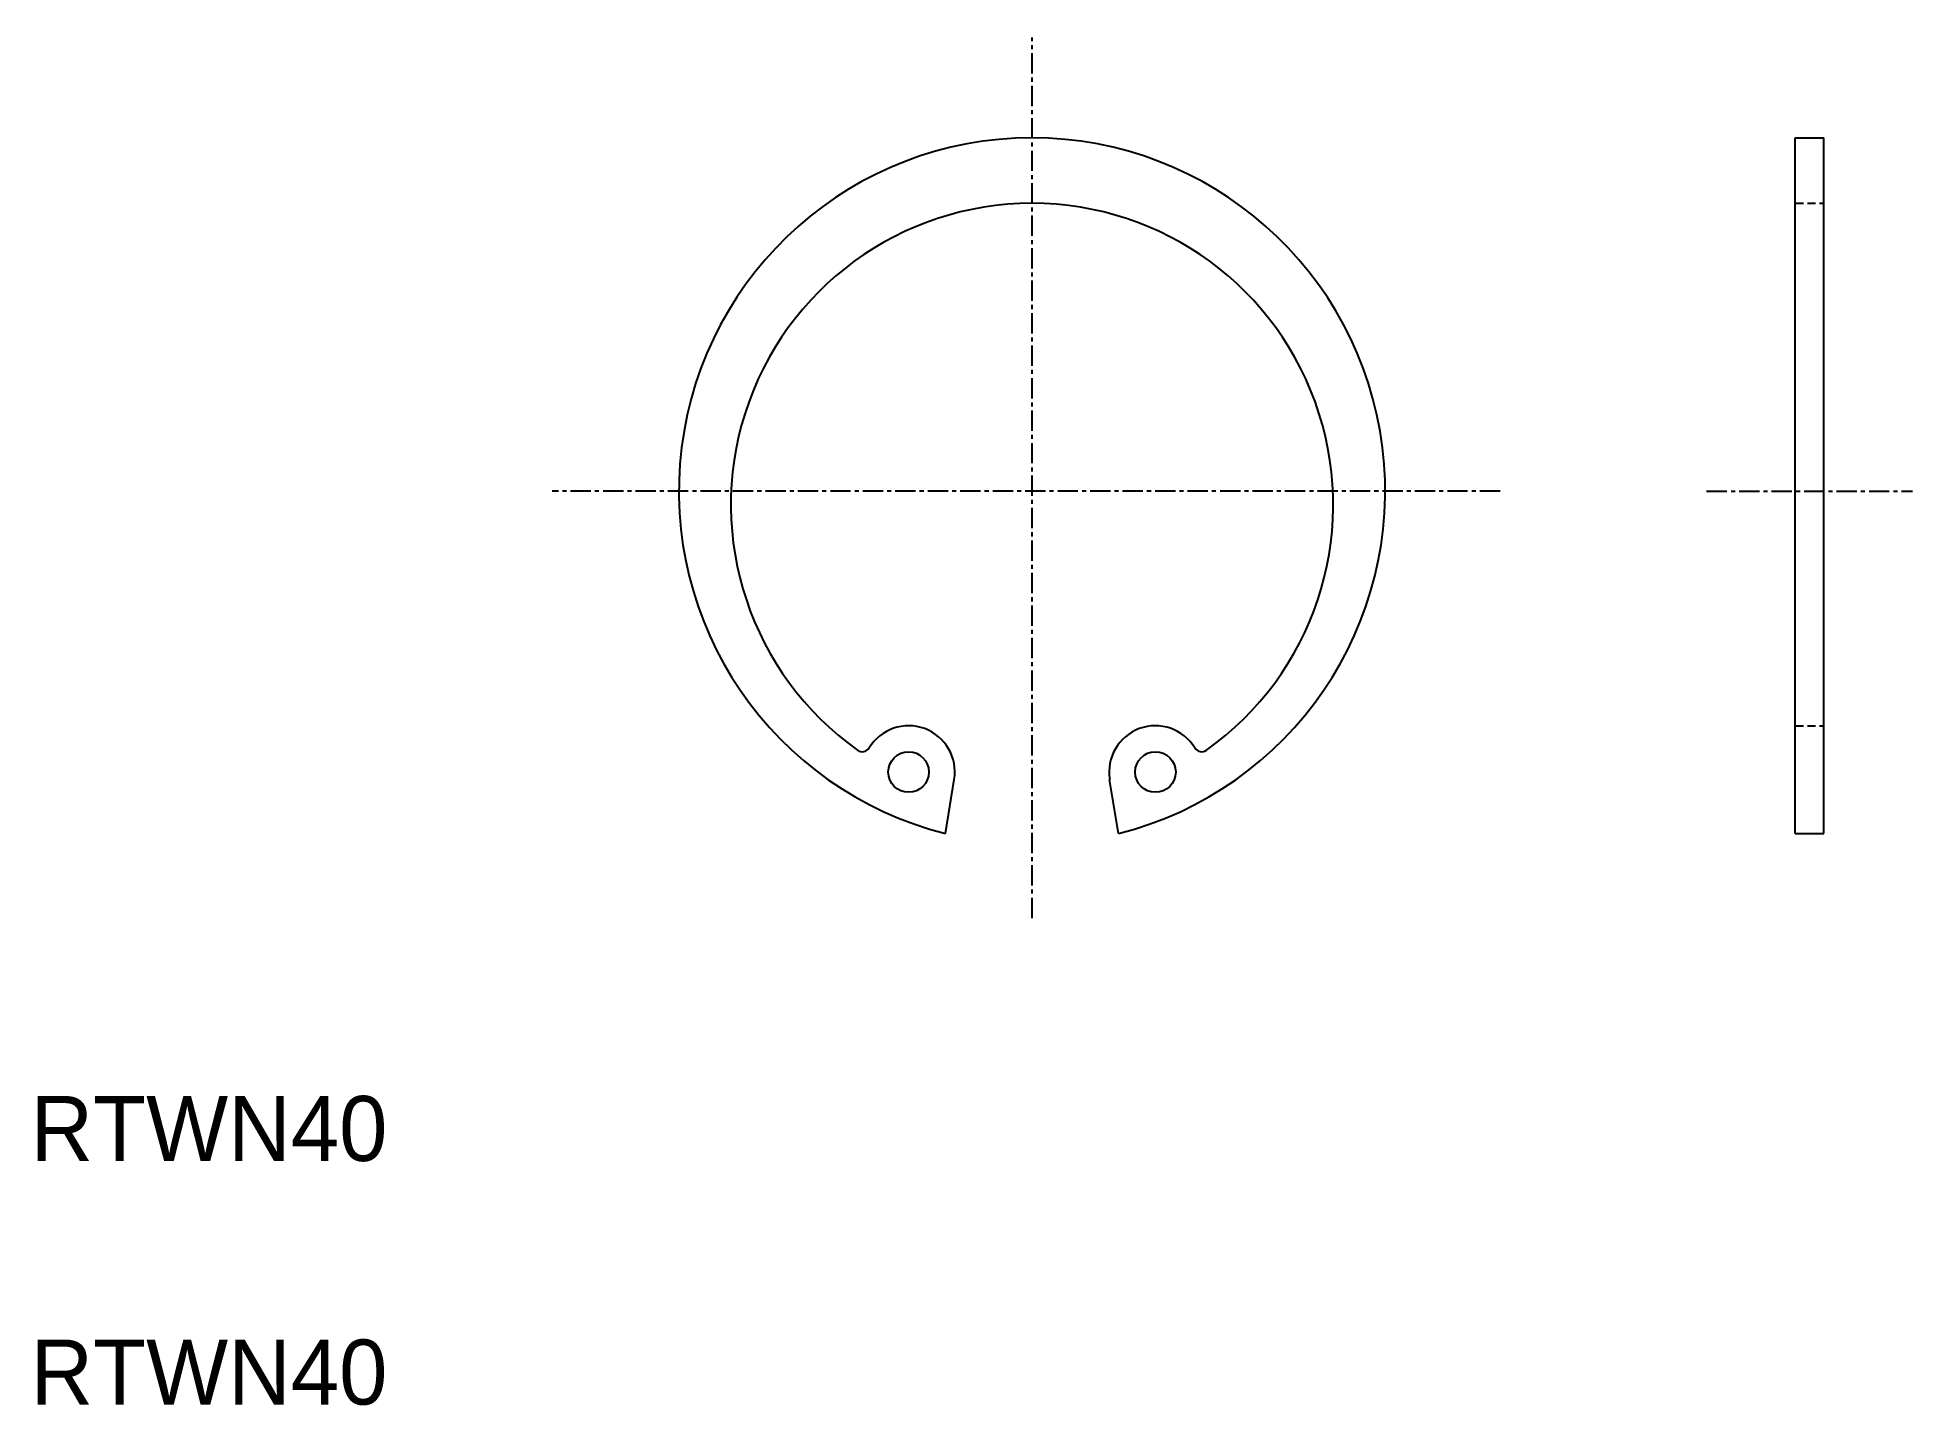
# Model space of a CAD drawing. Extents: x 10 to 126, y 10 to 94.
import ezdxf

# ---------------------------------------------------------------- set-up
doc = ezdxf.new("R2010")
doc.units = 0
doc.linetypes.add('CENTER', pattern=[2, 1.25, -0.25, 0.25, -0.25])
doc.linetypes.add('DASHED', pattern=[0.75, 0.5, -0.25])
doc.layers.get('0').update_dxf_attribs({"linetype": 'CONTINUOUS'})
doc.layers.add('CENTER', color=1, linetype='CENTER')

msp = doc.modelspace()

# ---------------------------------------------------------------- linework, layer by layer
at = {"color": 7, "linetype": 'CONTINUOUS'}
for p, q in [((118.7, 45.16), (118.7, 88)), ((118.7, 88), (120.45, 88)), ((120.45, 45.16), (120.45, 88)), ((66.36, 45.16), (66.9, 48.49)), ((77.01, 45.16), (76.47, 48.49)), ((118.7, 45.16), (120.45, 45.16))]:
    msp.add_line(p, q, dxfattribs=at)
at = {"color": 3, "linetype": 'DASHED'}
for p, q in [((118.7, 83.98), (120.45, 83.98)), ((118.7, 51.8), (120.45, 51.8))]:
    msp.add_line(p, q, dxfattribs=at)
at = {"color": 7, "linetype": 'CONTINUOUS'}
for centre in [(64.09, 48.95), (79.29, 48.95)]:
    msp.add_circle(centre, 1.25, dxfattribs=at)
for centre, radius, start, end in [((71.69, 66.25), 21.75, 284.1777, 255.8223), ((71.69, 65.42), 18.55, 305.3788, 234.6212), ((64.09, 48.95), 2.85, 350.7721, 148.3675), ((79.29, 48.95), 2.85, 31.6325, 189.2279), ((61.23, 50.7), 0.5, 234.6212, 328.3675), ((82.14, 50.7), 0.5, 211.6325, 305.3788)]:
    msp.add_arc(centre, radius, start, end, dxfattribs=at)
at = {"layer": 'CENTER', "color": 1, "linetype": 'CENTER'}
for p, q in [((71.69, 39.96), (71.69, 94.18)), ((100.52, 66.25), (42.13, 66.25)), ((113.24, 66.25), (125.92, 66.25))]:
    msp.add_line(p, q, dxfattribs=at)

# ---------------------------------------------------------------- texts
at = {"color": 7, "linetype": 'CONTINUOUS'}
for p in [(10, 25), (10, 10)]:
    msp.add_text('RTWN40', height=4, dxfattribs=at).set_placement(p)

doc.saveas('drawing.dxf')
